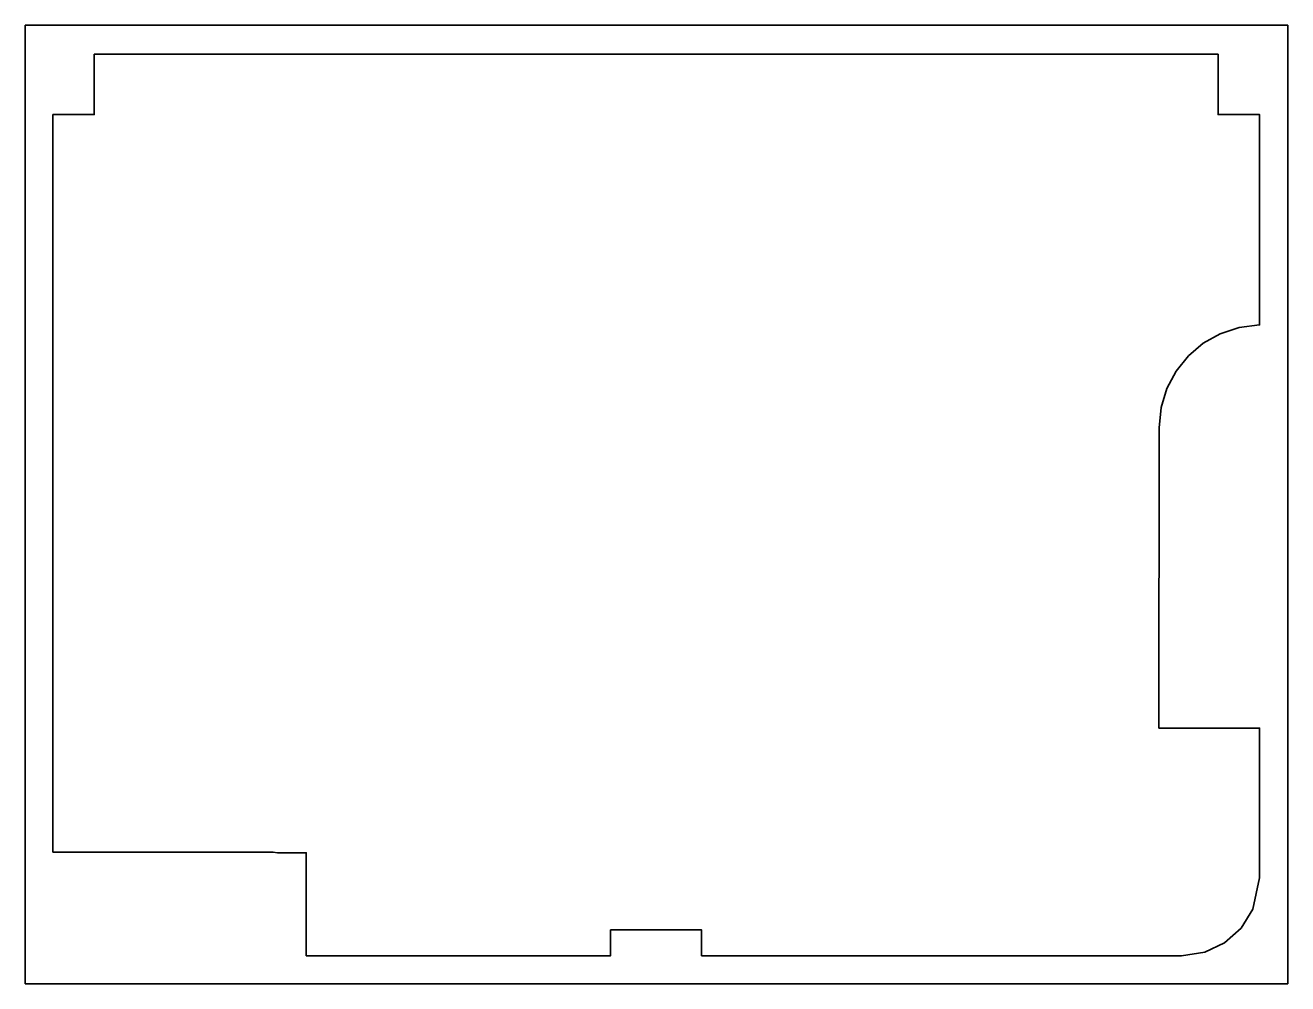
# Model space of a CAD drawing. Header units: millimetres. Extents: x -140 to 350, y -37 to 335.
import ezdxf

# ---------------------------------------------------------------- set-up
doc = ezdxf.new("R2010")
doc.units = ezdxf.units.MM
doc.header["$MEASUREMENT"] = 0
doc.layers.get('0').update_dxf_attribs({"lineweight": 0})
doc.layers.add('Safety', color=7, linetype='Continuous', lineweight=0)

msp = doc.modelspace()

# ---------------------------------------------------------------- linework, layer by layer
at = {"color": 18, "lineweight": 35, "true_color": 0x000000}
msp.add_lwpolyline([(-129, 13.68), (-43.48, 13.68), (-41.73, 13.5), (-30.66, 13.5), (-30.66, -26.5), (87.51, -26.5), (87.51, -16.5), (122.83, -16.5), (122.83, -26.5), (218.98, -26.5), (309.05, -26.5), (318.06, -25.14), (325.81, -21.44), (332.16, -15.79), (336.76, -8.45), (339.34, 3.78), (339.34, 13.68), (339.34, 32.5), (339.34, 61.92), (300.33, 61.92), (300.35, 178.42), (301.14, 186.36), (303.4, 193.77), (306.98, 200.5), (311.73, 206.38), (317.5, 211.27), (324.12, 215.02), (331.45, 217.46), (339.34, 218.45), (339.34, 300.08), (323.26, 300.08), (323.26, 323.5), (-112.91, 323.5), (-112.91, 300.08), (-128.98, 300.08), (-128.98, 201.48)], close=True, dxfattribs=at)
at = {"layer": 'Safety', "color": 18, "lineweight": 35, "true_color": 0x000000}
msp.add_lwpolyline([(-139.7, -37.37), (-139.7, 334.76), (350.3, 334.76), (350.3, -37.37)], close=True, dxfattribs=at)

doc.saveas('drawing.dxf')
